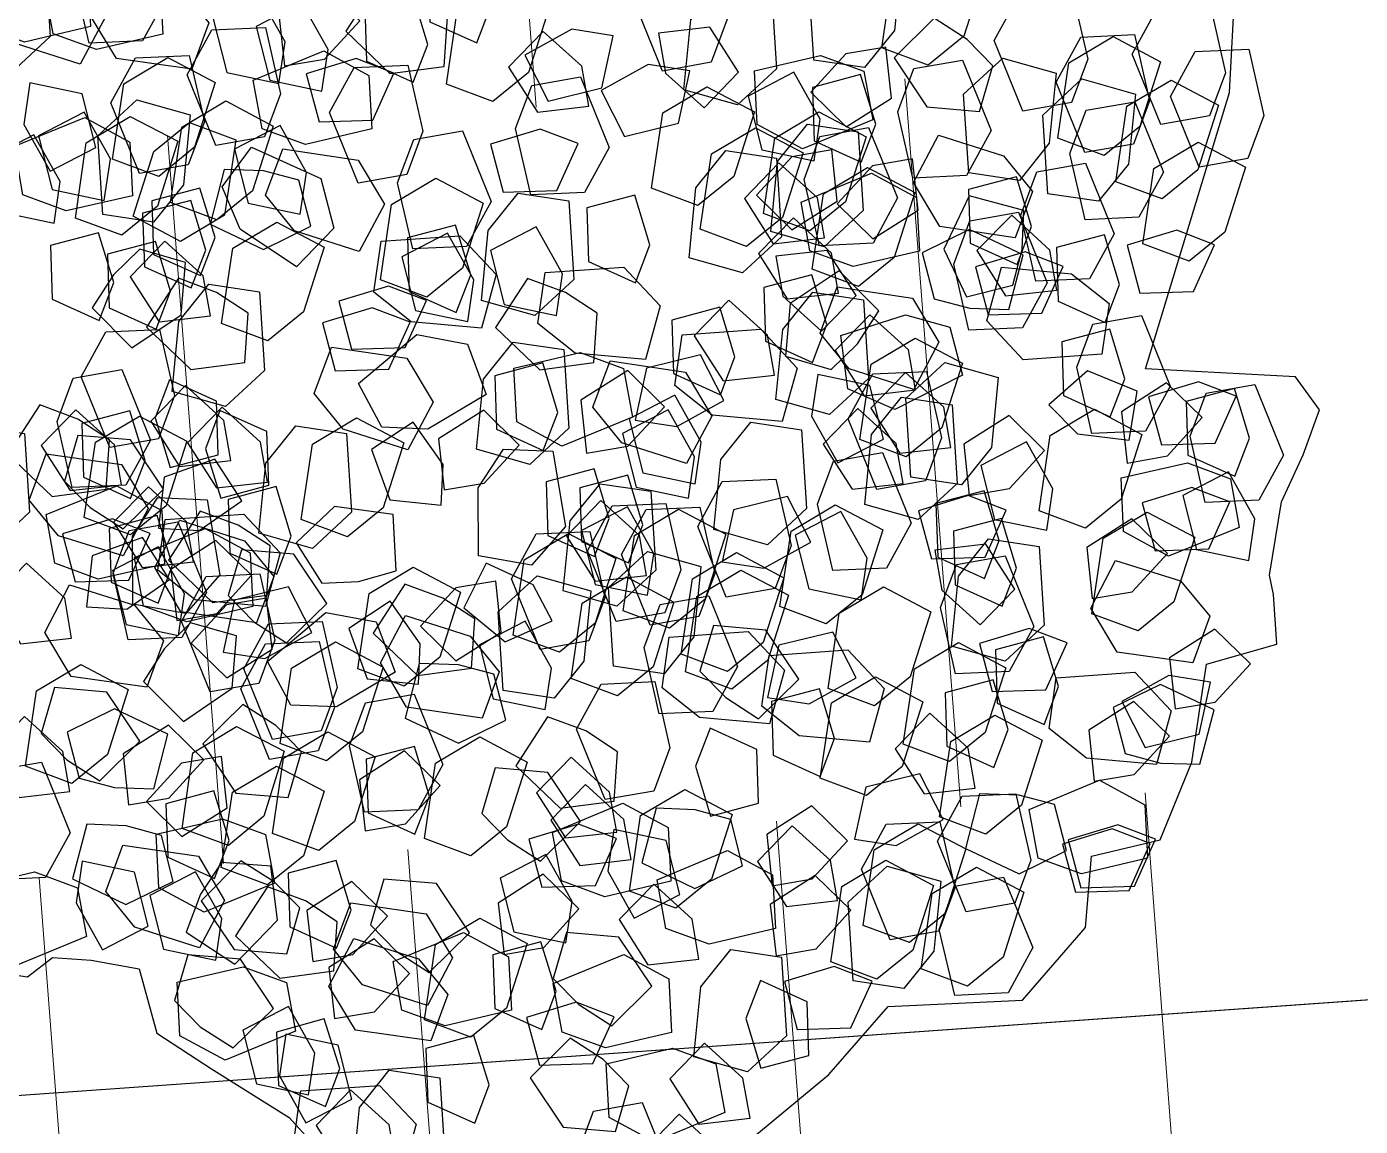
# Model space of a CAD drawing. Header units: metres. Extents: x 1851758 to 1852050, y 5187822 to 5188223.
# Drawn here: x 1851956.234 to 1851957.33, y 5187884.712 to 5187885.616 of the extents above; entities that cross this region are included whole.
import ezdxf

# ---------------------------------------------------------------- set-up
doc = ezdxf.new("R2010")
doc.units = ezdxf.units.M
doc.header["$LTSCALE"] = 2.5
doc.linetypes.add('L5', pattern=[1.15, 0.8, -0.175, 0, -0.175])
for name, color, linetype, lineweight in [('PAR', 11, 'L5', 30), ('PRO_DEMOL_TAL_HAC', 32, 'CONTINUOUS', 15), ('PRO_PAR_SURF', 157, 'CONTINUOUS', 20)]:
    doc.layers.add(name, color=color, linetype=linetype, lineweight=lineweight)
doc.layers.add('PRO_PAR_CONT_DA', color=40, linetype='CONTINUOUS', plot=False)
doc.layers.add('PRO_VOI_VEG', color=81, linetype='CONTINUOUS')

# ---------------------------------------------------------------- blocks, each defined once
blk = doc.blocks.new('arbuste fleurs jaunes')
at = {"layer": 'PRO_VOI_VEG', "color": 76}
for points in [[(1.6286, -0.6257), (1.5881, -0.515), (1.6796, -0.4432), (1.6731, -0.306), (1.6273, -0.1493), (1.7188, -0.0709), (1.6796, 0.0009), (1.66, 0.027), (1.6273, 0.1446), (1.6273, 0.2295), (1.6208, 0.3078), (1.562, 0.3405), (1.3333, 0.249), (1.268, 0.7192), (1.2026, 0.8825), (0.778, 0.8825), (0.1965, 0.7192), (-0.0387, 0.7127), (-0.3001, 1.0327), (-0.4896, 1.0392), (-0.8489, 0.9348), (-1.1364, 0.6997)], [(-0.072, -1.4732), (0.0849, -1.428), (0.1084, -1.3819), (0.1684, -1.3593), (0.2458, -1.3393), (0.3162, -1.4228), (0.4223, -1.4384), (0.5719, -1.4579), (0.6235, -1.4795)], [(1.2807, -1.1608), (1.3471, -1.0217), (1.389, -0.8794), (1.5845, -0.7773), (1.6286, -0.6257), (1.6286, -0.6257)]]:
    blk.add_lwpolyline(points, dxfattribs=at)
at = {"layer": 'PRO_VOI_VEG', "color": 67}
for points in [[(1.1877, 0.624), (1.0963, 0.7096), (1.1021, 0.7937), (1.1804, 0.8344), (1.2486, 0.7459), (1.2544, 0.6705)], [(1.2741, 0.5869), (1.1827, 0.6725), (1.1885, 0.7566), (1.2668, 0.7972), (1.335, 0.7087), (1.3408, 0.6333)], [(0.9726, 0.5492), (0.8813, 0.6348), (0.8871, 0.7189), (0.9653, 0.7595), (1.0335, 0.6711), (1.0393, 0.5956)], [(0.7186, 0.5461), (0.6833, 0.6662), (0.731, 0.7358), (0.8191, 0.731), (0.8329, 0.6201), (0.7996, 0.5522)], [(1.0935, 0.5298), (1.0022, 0.6154), (1.0079, 0.6995), (1.0862, 0.7401), (1.1544, 0.6516), (1.1602, 0.5762)], [(1.0432, 0.5328), (1.008, 0.6529), (1.0557, 0.7224), (1.1438, 0.7177), (1.1575, 0.6068), (1.1242, 0.5389)], [(1.1597, 0.5078), (1.1245, 0.628), (1.1722, 0.6975), (1.2603, 0.6927), (1.2741, 0.5819), (1.2408, 0.514)], [(1.2429, 0.4339), (1.2076, 0.554), (1.2553, 0.6235), (1.3434, 0.6187), (1.3572, 0.5079), (1.3239, 0.44)], [(0.4075, 0.3607), (0.3161, 0.4463), (0.3219, 0.5304), (0.4002, 0.5711), (0.4683, 0.4826), (0.4742, 0.4072)], [(0.8474, 0.5838), (0.9388, 0.4983), (0.933, 0.4141), (0.8547, 0.3735), (0.7865, 0.462), (0.7807, 0.5374)], [(0.6431, 0.4314), (0.72, 0.4039), (0.7678, 0.4779), (0.7243, 0.5504), (0.6692, 0.5127)], [(1.1018, 0.5144), (1.1932, 0.4289), (1.1874, 0.3447), (1.1091, 0.3041), (1.0409, 0.3926), (1.0351, 0.468)], [(1.2204, 0.4207), (1.2726, 0.3579), (1.3514, 0.3974), (1.3507, 0.4819), (1.2841, 0.4774)], [(1.2204, 0.4207), (1.2726, 0.3579), (1.3514, 0.3974), (1.3507, 0.4819), (1.2841, 0.4774)], [(0.6563, 0.2178), (0.6211, 0.3379), (0.6688, 0.4074), (0.7569, 0.4027), (0.7707, 0.2918), (0.7374, 0.2239)], [(0.6563, 0.2178), (0.6211, 0.3379), (0.6688, 0.4074), (0.7569, 0.4027), (0.7707, 0.2918), (0.7374, 0.2239)], [(0.7597, 0.2827), (0.8366, 0.2552), (0.8844, 0.3292), (0.8409, 0.4017), (0.7858, 0.364)], [(1.0359, 0.3954), (1.1272, 0.3098), (1.1215, 0.2257), (1.0432, 0.185), (0.975, 0.2735), (0.9692, 0.349)], [(0.0944, 0.1921), (0.0592, 0.3122), (0.1069, 0.3818), (0.195, 0.377), (0.2088, 0.2661), (0.1755, 0.1982)], [(0.6332, 0.2405), (0.71, 0.213), (0.7579, 0.287), (0.7144, 0.3595), (0.6593, 0.3218)], [(0.7045, 0.2604), (0.7895, 0.3523), (0.8736, 0.3471), (0.9147, 0.2691), (0.8267, 0.2003), (0.7513, 0.194)], [(0.7045, 0.2604), (0.7895, 0.3523), (0.8736, 0.3471), (0.9147, 0.2691), (0.8267, 0.2003), (0.7513, 0.194)], [(0.2024, 0.3376), (0.1753, 0.2606), (0.2496, 0.2132), (0.3218, 0.2572), (0.2838, 0.3121)], [(0.2024, 0.3376), (0.1753, 0.2606), (0.2496, 0.2132), (0.3218, 0.2572), (0.2838, 0.3121)], [(0.573, 0.1506), (0.5377, 0.2707), (0.5854, 0.3403), (0.6735, 0.3355), (0.6873, 0.2246), (0.654, 0.1567)], [(1.0092, 0.2839), (1.0614, 0.2212), (1.1402, 0.2606), (1.1395, 0.3452), (1.0729, 0.3407)], [(1.0092, 0.2839), (1.0614, 0.2212), (1.1402, 0.2606), (1.1395, 0.3452), (1.0729, 0.3407)], [(1.2903, 0.326), (1.3816, 0.2404), (1.3759, 0.1563), (1.2976, 0.1157), (1.2294, 0.2041), (1.2236, 0.2796)], [(0.6445, 0.3037), (0.6175, 0.2267), (0.6917, 0.1794), (0.764, 0.2233), (0.7259, 0.2782)], [(0.6445, 0.3037), (0.6175, 0.2267), (0.6917, 0.1794), (0.764, 0.2233), (0.7259, 0.2782)], [(1.5069, 0.3011), (1.5983, 0.2156), (1.5925, 0.1314), (1.5142, 0.0908), (1.446, 0.1793), (1.4402, 0.2547)], [(1.3571, 0.2095), (1.4093, 0.1467), (1.4881, 0.1861), (1.4874, 0.2707), (1.4208, 0.2662)], [(1.3571, 0.2095), (1.4093, 0.1467), (1.4881, 0.1861), (1.4874, 0.2707), (1.4208, 0.2662)], [(-0.0787, 0.227), (-0.1556, 0.2545), (-0.2034, 0.1805), (-0.1599, 0.108), (-0.1048, 0.1457)], [(-0.4742, 0.2173), (-0.3828, 0.1317), (-0.3886, 0.0476), (-0.4669, 0.007), (-0.5351, 0.0954), (-0.5409, 0.1709)], [(0.0308, -0.0162), (-0.0606, 0.0694), (-0.0548, 0.1535), (0.0235, 0.1941), (0.0916, 0.1056), (0.0974, 0.0302)], [(0.2012, 0.1331), (0.2534, 0.0703), (0.3322, 0.1097), (0.3315, 0.1943), (0.2649, 0.1898)], [(-0.5735, 0.0627), (-0.4885, 0.1547), (-0.4044, 0.1494), (-0.3633, 0.0714), (-0.4513, 0.0026), (-0.5267, -0.0037)], [(-0.1966, 0.0652), (-0.1116, 0.1572), (-0.0275, 0.1519), (0.0137, 0.0739), (-0.0744, 0.0051), (-0.1498, -0.0012)], [(-0.1218, 0.1112), (-0.0696, 0.0485), (0.0092, 0.0879), (0.0085, 0.1725), (-0.0581, 0.168)], [(1.2722, -0.036), (1.237, 0.0842), (1.2847, 0.1537), (1.3727, 0.1489), (1.3865, 0.0381), (1.3532, -0.0299)], [(1.2722, -0.036), (1.237, 0.0842), (1.2847, 0.1537), (1.3727, 0.1489), (1.3865, 0.0381), (1.3532, -0.0299)], [(-0.2075, -0.0582), (-0.2989, 0.0273), (-0.2931, 0.1115), (-0.2148, 0.1521), (-0.1467, 0.0636), (-0.1408, -0.0118)], [(0.8849, 0.1397), (0.8579, 0.0626), (0.9322, 0.0153), (1.0044, 0.0593), (0.9663, 0.1141)], [(0.8849, 0.1397), (0.8579, 0.0626), (0.9322, 0.0153), (1.0044, 0.0593), (0.9663, 0.1141)], [(0.9558, -0.0533), (0.9206, 0.0669), (0.9683, 0.1364), (1.0564, 0.1316), (1.0701, 0.0208), (1.0368, -0.0471)], [(-0.6864, 0.0243), (-0.6014, 0.1162), (-0.5172, 0.111), (-0.4761, 0.033), (-0.5641, -0.0358), (-0.6395, -0.0421)], [(1.0156, -0.1159), (0.9242, -0.0304), (0.93, 0.0538), (1.0083, 0.0944), (1.0764, 0.0059), (1.0823, -0.0695)], [(1.2386, 0.058), (1.1618, 0.0855), (1.1139, 0.0116), (1.1575, -0.061), (1.2126, -0.0233)], [(-0.3017, -0.1525), (-0.3931, -0.0669), (-0.3873, 0.0172), (-0.309, 0.0579), (-0.2408, -0.0306), (-0.235, -0.106)], [(0.6645, 0.0646), (0.6374, -0.0124), (0.7117, -0.0598), (0.7839, -0.0158), (0.7459, 0.039)], [(0.6645, 0.0646), (0.6374, -0.0124), (0.7117, -0.0598), (0.7839, -0.0158), (0.7459, 0.039)], [(-0.352, -0.1495), (-0.3873, -0.0294), (-0.3396, 0.0402), (-0.2515, 0.0354), (-0.2377, -0.0754), (-0.271, -0.1434)], [(1.4219, -0.153), (1.3866, -0.0329), (1.4343, 0.0366), (1.5224, 0.0319), (1.5362, -0.079), (1.5029, -0.1469)], [(-0.2355, -0.1744), (-0.2707, -0.0543), (-0.223, 0.0152), (-0.135, 0.0105), (-0.1212, -0.1004), (-0.1545, -0.1683)], [(1.493, -0.0114), (1.4162, 0.0161), (1.3684, -0.0578), (1.4119, -0.1304), (1.467, -0.0926)], [(0.9313, -0.0081), (0.9042, -0.0852), (0.9785, -0.1325), (1.0508, -0.0885), (1.0127, -0.0337)], [(0.9313, -0.0081), (0.9042, -0.0852), (0.9785, -0.1325), (1.0508, -0.0885), (1.0127, -0.0337)], [(-0.1813, -0.036), (-0.1461, -0.1561), (-0.1938, -0.2256), (-0.2819, -0.2208), (-0.2957, -0.11), (-0.2624, -0.0421)], [(-0.1783, -0.0882), (-0.1617, -0.1795), (-0.0645, -0.1803), (-0.0099, -0.1132), (-0.0596, -0.0527), (-0.119, -0.0632)], [(0.9983, -0.057), (1.0897, -0.1425), (1.0839, -0.2267), (1.0056, -0.2673), (0.9374, -0.1788), (0.9316, -0.1034)], [(1.6928, -0.1189), (1.6159, -0.0913), (1.5681, -0.1653), (1.6116, -0.2378), (1.6667, -0.2001)], [(-0.0761, -0.32), (-0.1113, -0.1998), (-0.0636, -0.1303), (0.0244, -0.1351), (0.0382, -0.2459), (0.0049, -0.3139)], [(1.2527, -0.1263), (1.3441, -0.2119), (1.3383, -0.2961), (1.26, -0.3367), (1.1918, -0.2482), (1.186, -0.1728)], [(0.0832, -0.2056), (0.1354, -0.2684), (0.2142, -0.229), (0.2136, -0.1444), (0.1469, -0.1489)], [(0.8652, -0.3803), (0.7739, -0.2947), (0.7796, -0.2106), (0.8579, -0.1699), (0.9261, -0.2584), (0.9319, -0.3338)], [(0.9517, -0.3571), (0.9164, -0.237), (0.9642, -0.1675), (1.0522, -0.1723), (1.066, -0.2831), (1.0327, -0.351)], [(0.0739, -0.2491), (0.1261, -0.3119), (0.2049, -0.2725), (0.2042, -0.1879), (0.1376, -0.1924)], [(-0.2175, -0.2358), (-0.2445, -0.3128), (-0.1703, -0.3602), (-0.098, -0.3162), (-0.1361, -0.2614)], [(-0.2175, -0.2358), (-0.2445, -0.3128), (-0.1703, -0.3602), (-0.098, -0.3162), (-0.1361, -0.2614)], [(-0.2798, -0.3852), (-0.193, -0.4178), (-0.1424, -0.3348), (-0.1719, -0.2535), (-0.2494, -0.265), (-0.2708, -0.3214)], [(0.4516, -0.2959), (0.3747, -0.2683), (0.3269, -0.3423), (0.3704, -0.4148), (0.4255, -0.3771)], [(0.7178, -0.4924), (0.6265, -0.4068), (0.6323, -0.3226), (0.7105, -0.282), (0.7787, -0.3705), (0.7845, -0.4459)], [(0.7711, -0.4745), (0.6797, -0.3889), (0.6855, -0.3048), (0.7638, -0.2642), (0.8319, -0.3527), (0.8377, -0.4281)], [(0.7208, -0.4715), (0.6855, -0.3514), (0.7332, -0.2818), (0.8213, -0.2866), (0.8351, -0.3975), (0.8018, -0.4654)], [(1.2305, -0.4778), (1.1953, -0.3576), (1.243, -0.2881), (1.331, -0.2929), (1.3448, -0.4037), (1.3115, -0.4717)], [(0.6117, -0.3223), (0.5846, -0.3994), (0.6589, -0.4467), (0.7312, -0.4027), (0.6931, -0.3479)], [(0.6117, -0.3223), (0.5846, -0.3994), (0.6589, -0.4467), (0.7312, -0.4027), (0.6931, -0.3479)], [(0.8373, -0.4965), (0.802, -0.3763), (0.8497, -0.3068), (0.9378, -0.3116), (0.9516, -0.4224), (0.9183, -0.4903)], [(0.856, -0.5195), (0.8208, -0.3994), (0.8685, -0.3298), (0.9565, -0.3346), (0.9703, -0.4455), (0.937, -0.5134)], [(-0.1575, -0.5816), (-0.2489, -0.496), (-0.2431, -0.4119), (-0.1648, -0.3713), (-0.0966, -0.4598), (-0.0908, -0.5352)], [(0.1778, -0.5572), (0.1425, -0.437), (0.1902, -0.3675), (0.2783, -0.3723), (0.2921, -0.4831), (0.2588, -0.551)], [(1.3345, -0.561), (1.2993, -0.4409), (1.347, -0.3713), (1.4351, -0.3761), (1.4489, -0.487), (1.4156, -0.5549)], [(0.6237, -0.5866), (0.5323, -0.501), (0.5381, -0.4169), (0.6164, -0.3763), (0.6845, -0.4647), (0.6904, -0.5402)], [(0.5734, -0.5836), (0.5381, -0.4635), (0.5858, -0.3939), (0.6739, -0.3987), (0.6877, -0.5096), (0.6544, -0.5775)], [(0.8383, -0.3902), (0.9296, -0.4758), (0.9239, -0.5599), (0.8456, -0.6005), (0.7774, -0.512), (0.7716, -0.4366)], [(1.2486, -0.4131), (1.2216, -0.4901), (1.2959, -0.5375), (1.3681, -0.4935), (1.33, -0.4386)], [(1.4631, -0.4882), (1.5481, -0.3963), (1.6323, -0.4015), (1.6734, -0.4795), (1.5854, -0.5483), (1.51, -0.5546)], [(1.4631, -0.4882), (1.5481, -0.3963), (1.6323, -0.4015), (1.6734, -0.4795), (1.5854, -0.5483), (1.51, -0.5546)], [(-0.0873, -0.4374), (-0.1144, -0.5144), (-0.0401, -0.5618), (0.0322, -0.5178), (-0.0059, -0.463)], [(-0.0873, -0.4374), (-0.1144, -0.5144), (-0.0401, -0.5618), (0.0322, -0.5178), (-0.0059, -0.463)], [(0.6899, -0.6085), (0.6546, -0.4884), (0.7023, -0.4189), (0.7904, -0.4237), (0.8042, -0.5345), (0.7709, -0.6024)], [(-0.1931, -0.4571), (-0.1017, -0.5427), (-0.1075, -0.6269), (-0.1858, -0.6675), (-0.2539, -0.579), (-0.2598, -0.5036)], [(-0.0177, -0.4443), (-0.0447, -0.5213), (0.0295, -0.5687), (0.1018, -0.5247), (0.0637, -0.4698)], [(1.5369, -0.5168), (1.5891, -0.5796), (1.6679, -0.5402), (1.6672, -0.4556), (1.6006, -0.4601)], [(1.5421, -0.5069), (1.5943, -0.5697), (1.673, -0.5302), (1.6724, -0.4457), (1.6058, -0.4502)], [(1.4398, -0.6843), (1.3484, -0.5988), (1.3542, -0.5146), (1.4325, -0.474), (1.5006, -0.5625), (1.5064, -0.6379)], [(1.3786, -0.4991), (1.3952, -0.5904), (1.4924, -0.5912), (1.5471, -0.5241), (1.4974, -0.4635), (1.438, -0.4741)], [(-0.1472, -0.704), (-0.1824, -0.5839), (-0.1347, -0.5144), (-0.0466, -0.5192), (-0.0329, -0.63), (-0.0661, -0.6979)], [(-0.1472, -0.704), (-0.1824, -0.5839), (-0.1347, -0.5144), (-0.0466, -0.5192), (-0.0329, -0.63), (-0.0661, -0.6979)], [(0.4292, -0.6341), (0.506, -0.6616), (0.5539, -0.5877), (0.5103, -0.5151), (0.4552, -0.5528)], [(-0.2339, -0.5488), (-0.2609, -0.6259), (-0.1867, -0.6732), (-0.1144, -0.6292), (-0.1525, -0.5744)], [(-0.2339, -0.5488), (-0.2609, -0.6259), (-0.1867, -0.6732), (-0.1144, -0.6292), (-0.1525, -0.5744)], [(0.3651, -0.7409), (0.3299, -0.6208), (0.3776, -0.5512), (0.4656, -0.556), (0.4794, -0.6668), (0.4461, -0.7348)], [(1.3456, -0.7786), (1.2542, -0.693), (1.26, -0.6089), (1.3383, -0.5682), (1.4064, -0.6567), (1.4123, -0.7322)], [(1.2953, -0.7756), (1.26, -0.6555), (1.3077, -0.5859), (1.3958, -0.5907), (1.4096, -0.7015), (1.3763, -0.7695)], [(-0.248, -0.6349), (-0.1281, -0.5989), (-0.0583, -0.6461), (-0.0625, -0.7342), (-0.1732, -0.7487), (-0.2414, -0.7158)], [(1.4118, -0.8005), (1.3765, -0.6804), (1.4243, -0.6109), (1.5123, -0.6156), (1.5261, -0.7265), (1.4928, -0.7944)], [(-0.0399, -0.6506), (-0.1023, -0.7032), (-0.0624, -0.7817), (0.0222, -0.7805), (0.0172, -0.714)], [(-0.0399, -0.6506), (-0.1023, -0.7032), (-0.0624, -0.7817), (0.0222, -0.7805), (0.0172, -0.714)], [(-0.0046, -0.6456), (0.0868, -0.7312), (0.081, -0.8153), (0.0027, -0.8559), (-0.0655, -0.7675), (-0.0713, -0.692)], [(-0.0445, -0.7288), (0.0405, -0.6369), (0.1246, -0.6422), (0.1657, -0.7202), (0.0777, -0.7889), (0.0023, -0.7952)], [(-0.0445, -0.7288), (0.0405, -0.6369), (0.1246, -0.6422), (0.1657, -0.7202), (0.0777, -0.7889), (0.0023, -0.7952)], [(0.4528, -0.6906), (0.4694, -0.7819), (0.5666, -0.7827), (0.6213, -0.7156), (0.5716, -0.655), (0.5122, -0.6656)], [(0.1609, -0.8772), (0.0695, -0.7917), (0.0753, -0.7075), (0.1536, -0.6669), (0.2218, -0.7554), (0.2276, -0.8308)], [(1.1209, -0.6759), (1.0939, -0.7529), (1.1682, -0.8003), (1.2404, -0.7563), (1.2023, -0.7014)], [(1.1209, -0.6759), (1.0939, -0.7529), (1.1682, -0.8003), (1.2404, -0.7563), (1.2023, -0.7014)], [(1.2722, -0.8524), (1.2369, -0.7323), (1.2846, -0.6627), (1.3727, -0.6675), (1.3865, -0.7784), (1.3532, -0.8463)], [(-0.1683, -0.7432), (-0.1161, -0.806), (-0.0373, -0.7666), (-0.038, -0.682), (-0.1046, -0.6865)], [(0.0989, -0.8174), (0.1758, -0.8449), (0.2236, -0.7709), (0.1801, -0.6984), (0.125, -0.7361)], [(0.2864, -0.9052), (0.195, -0.8196), (0.2008, -0.7355), (0.2791, -0.6948), (0.3473, -0.7833), (0.3531, -0.8587)], [(0.9233, -0.8853), (0.888, -0.7652), (0.9357, -0.6956), (1.0238, -0.7004), (1.0376, -0.8112), (1.0043, -0.8792)], [(0.9233, -0.8853), (0.888, -0.7652), (0.9357, -0.6956), (1.0238, -0.7004), (1.0376, -0.8112), (1.0043, -0.8792)], [(0.2959, -0.9369), (0.2045, -0.8513), (0.2103, -0.7672), (0.2886, -0.7266), (0.3568, -0.815), (0.3626, -0.8905)], [(0.4664, -0.7398), (0.5578, -0.8254), (0.552, -0.9096), (0.4737, -0.9502), (0.4056, -0.8617), (0.3997, -0.7863)], [(0.7442, -0.7258), (0.7171, -0.8028), (0.7914, -0.8502), (0.8636, -0.8062), (0.8256, -0.7514)], [(0.5814, -0.9483), (0.5462, -0.8282), (0.5939, -0.7587), (0.682, -0.7635), (0.6957, -0.8743), (0.6624, -0.9422)], [(0.7844, -0.7568), (0.7573, -0.8338), (0.8316, -0.8812), (0.9039, -0.8372), (0.8658, -0.7824)], [(0.7681, -0.8508), (0.8531, -0.7588), (0.9373, -0.7641), (0.9784, -0.8421), (0.8903, -0.9109), (0.8149, -0.9172)], [(0.9566, -0.8495), (1.0416, -0.7576), (1.1257, -0.7628), (1.1668, -0.8409), (1.0788, -0.9096), (1.0034, -0.9159)], [(0.9566, -0.8495), (1.0416, -0.7576), (1.1257, -0.7628), (1.1668, -0.8409), (1.0788, -0.9096), (1.0034, -0.9159)], [(0.7377, -0.8773), (0.7899, -0.9401), (0.8687, -0.9006), (0.868, -0.8161), (0.8014, -0.8206)], [(1.2169, -0.9137), (1.2691, -0.9764), (1.3479, -0.937), (1.3472, -0.8524), (1.2806, -0.8569)], [(-0.0635, -1.115), (-0.0988, -0.9949), (-0.0511, -0.9254), (0.037, -0.9301), (0.0508, -1.041), (0.0175, -1.1089)], [(0.2985, -1.1316), (0.2632, -1.0114), (0.311, -0.9419), (0.399, -0.9467), (0.4128, -1.0575), (0.3795, -1.1255)], [(0.1982, -0.983), (0.1213, -0.9555), (0.0735, -1.0294), (0.117, -1.102), (0.1721, -1.0642)], [(0.1412, -1.0846), (0.218, -1.1122), (0.2659, -1.0382), (0.2223, -0.9657), (0.1673, -1.0034)], [(0.8734, -1.0758), (0.9584, -0.9839), (1.0425, -0.9892), (1.0836, -1.0672), (0.9956, -1.1359), (0.9202, -1.1422)], [(0.7063, -1.2189), (0.671, -1.0987), (0.7188, -1.0292), (0.8068, -1.034), (0.8206, -1.1448), (0.7873, -1.2128)], [(0.826, -1.022), (0.7635, -1.0746), (0.8035, -1.1532), (0.888, -1.152), (0.8831, -1.0854)], [(0.826, -1.022), (0.7635, -1.0746), (0.8035, -1.1532), (0.888, -1.152), (0.8831, -1.0854)], [(-0.0993, -1.0421), (-0.1264, -1.1192), (-0.0521, -1.1665), (0.0201, -1.1225), (-0.0179, -1.0677)], [(0.6193, -1.1532), (0.7043, -1.0613), (0.7884, -1.0665), (0.8295, -1.1446), (0.7415, -1.2133), (0.6661, -1.2196)], [(0.6193, -1.1532), (0.7043, -1.0613), (0.7884, -1.0665), (0.8295, -1.1446), (0.7415, -1.2133), (0.6661, -1.2196)], [(1.1402, -1.0607), (1.1132, -1.1377), (1.1874, -1.1851), (1.2597, -1.1411), (1.2216, -1.0863)], [(0.8568, -1.1447), (0.909, -1.2074), (0.9878, -1.168), (0.9871, -1.0834), (0.9205, -1.0879)], [(-0.0422, -1.0979), (0.0492, -1.1835), (0.0434, -1.2676), (-0.0349, -1.3083), (-0.1031, -1.2198), (-0.1089, -1.1443)], [(0.3232, -1.108), (0.2911, -1.195), (0.3744, -1.245), (0.4556, -1.215), (0.4436, -1.1376), (0.387, -1.1165)], [(0.3232, -1.108), (0.2911, -1.195), (0.3744, -1.245), (0.4556, -1.215), (0.4436, -1.1376), (0.387, -1.1165)], [(0.6523, -1.1598), (0.5754, -1.1323), (0.5276, -1.2063), (0.5711, -1.2788), (0.6262, -1.2411)], [(1.1512, -1.1839), (1.1241, -1.2609), (1.1984, -1.3083), (1.2707, -1.2643), (1.2326, -1.2095)], [(1.1512, -1.1839), (1.1241, -1.2609), (1.1984, -1.3083), (1.2707, -1.2643), (1.2326, -1.2095)], [(0.7906, -1.208), (0.7282, -1.2606), (0.7681, -1.3391), (0.8527, -1.3379), (0.8477, -1.2713)], [(0.7906, -1.208), (0.7282, -1.2606), (0.7681, -1.3391), (0.8527, -1.3379), (0.8477, -1.2713)], [(0.5563, -1.2863), (0.4939, -1.3389), (0.5338, -1.4174), (0.6184, -1.4162), (0.6134, -1.3496)], [(0.5563, -1.2863), (0.4939, -1.3389), (0.5338, -1.4174), (0.6184, -1.4162), (0.6134, -1.3496)], [(0.6446, -1.3742), (0.6175, -1.4512), (0.6918, -1.4986), (0.7641, -1.4546), (0.726, -1.3998)], [(0.6446, -1.3742), (0.6175, -1.4512), (0.6918, -1.4986), (0.7641, -1.4546), (0.726, -1.3998)]]:
    blk.add_lwpolyline(points, close=True, dxfattribs=at)
at = {"layer": 'PRO_VOI_VEG'}
for points in [[(0.6258, 0.4813), (0.5641, 0.5953), (0.5973, 0.6761), (0.6876, 0.6904), (0.7256, 0.5811), (0.7066, 0.5051)], [(1.067, 0.4431), (1.0052, 0.5571), (1.0385, 0.6379), (1.1287, 0.6521), (1.1667, 0.5428), (1.1477, 0.4668)], [(0.9344, 0.4196), (0.8726, 0.5336), (0.9059, 0.6144), (0.9961, 0.6286), (1.0341, 0.5194), (1.0151, 0.4433)], [(0.5141, 0.5564), (0.5758, 0.4423), (0.5426, 0.3616), (0.4524, 0.3473), (0.4144, 0.4566), (0.4334, 0.5326)], [(0.7414, 0.4048), (0.8031, 0.2908), (0.7699, 0.21), (0.6796, 0.1958), (0.6416, 0.305), (0.6606, 0.3811)], [(0.1911, 0.2892), (0.2576, 0.237), (0.3288, 0.294), (0.3098, 0.3795), (0.2434, 0.3605)], [(0.3293, 0.2892), (0.3958, 0.237), (0.467, 0.294), (0.448, 0.3795), (0.3815, 0.3605)], [(0.6375, 0.3094), (0.6993, 0.1954), (0.666, 0.1146), (0.5758, 0.1004), (0.5378, 0.2097), (0.5568, 0.2857)], [(-0.0787, 0.2967), (-0.0924, 0.2017), (0.0028, 0.169), (0.0786, 0.217), (0.0496, 0.2928), (-0.0123, 0.3019)], [(0.8648, 0.1579), (0.9265, 0.0439), (0.8933, -0.0369), (0.803, -0.0512), (0.765, 0.0581), (0.784, 0.1341)], [(1.0578, -0.0743), (0.9961, 0.0397), (1.0293, 0.1205), (1.1195, 0.1347), (1.1575, 0.0255), (1.1385, -0.0506)], [(1.0695, 0.0625), (1.1312, -0.0515), (1.098, -0.1323), (1.0078, -0.1466), (0.9698, -0.0373), (0.9888, 0.0387)], [(-0.3283, -0.2392), (-0.39, -0.1252), (-0.3567, -0.0444), (-0.2665, -0.0302), (-0.2285, -0.1394), (-0.2475, -0.2155)], [(0.1051, -0.0873), (0.2188, -0.0249), (0.2998, -0.0576), (0.3146, -0.1477), (0.2056, -0.1864), (0.1294, -0.1679)], [(0.1986, -0.0291), (0.1468, -0.0959), (0.2042, -0.1668), (0.2896, -0.1473), (0.2702, -0.0809)], [(0.7262, -0.0886), (0.6597, -0.0363), (0.5885, -0.0933), (0.6075, -0.1788), (0.674, -0.1598)], [(-0.4268, -0.099), (-0.4786, -0.1658), (-0.4211, -0.2367), (-0.3357, -0.2172), (-0.3552, -0.1508)], [(1.2968, -0.0891), (1.3585, -0.2031), (1.3252, -0.2839), (1.235, -0.2981), (1.197, -0.1888), (1.216, -0.1128)], [(0.4524, -0.1227), (0.5141, -0.2368), (0.4809, -0.3175), (0.3907, -0.3318), (0.3527, -0.2225), (0.3717, -0.1465)], [(1.5269, -0.2637), (1.5934, -0.316), (1.6647, -0.259), (1.6457, -0.1735), (1.5792, -0.1925)], [(0.9535, -0.2401), (0.887, -0.1878), (0.8157, -0.2448), (0.8347, -0.3304), (0.9012, -0.3114)], [(-0.0413, -0.2462), (0.0205, -0.3602), (-0.0128, -0.441), (-0.103, -0.4553), (-0.141, -0.346), (-0.122, -0.2699)], [(0.6796, -0.2743), (0.7414, -0.3883), (0.7081, -0.4691), (0.6179, -0.4833), (0.5799, -0.374), (0.5989, -0.298)], [(0.7445, -0.5612), (0.6828, -0.4472), (0.716, -0.3664), (0.8063, -0.3522), (0.8443, -0.4615), (0.8253, -0.5375)], [(1.1145, -0.4111), (1.048, -0.3589), (0.9768, -0.4159), (0.9958, -0.5014), (1.0623, -0.4824)], [(0.186, -0.3977), (0.2477, -0.5118), (0.2145, -0.5925), (0.1242, -0.6068), (0.0862, -0.4975), (0.1052, -0.4215)], [(0.5971, -0.6733), (0.5354, -0.5593), (0.5686, -0.4785), (0.6589, -0.4643), (0.6969, -0.5736), (0.6779, -0.6496)], [(1.3418, -0.5627), (1.2753, -0.5104), (1.204, -0.5674), (1.223, -0.6529), (1.2895, -0.6339)], [(-0.2912, -0.5666), (-0.3049, -0.6617), (-0.2096, -0.6944), (-0.1339, -0.6464), (-0.1629, -0.5706), (-0.2247, -0.5615)], [(0.5817, -0.5547), (0.5299, -0.6215), (0.5873, -0.6924), (0.6727, -0.6728), (0.6533, -0.6065)], [(-0.294, -0.6195), (-0.2323, -0.7335), (-0.2655, -0.8143), (-0.3557, -0.8285), (-0.3937, -0.7192), (-0.3747, -0.6432)], [(1.319, -0.8653), (1.2573, -0.7513), (1.2905, -0.6705), (1.3808, -0.6563), (1.4188, -0.7655), (1.3998, -0.8416)], [(0.6812, -0.6818), (0.6676, -0.7769), (0.7628, -0.8096), (0.8386, -0.7616), (0.8096, -0.6858), (0.7477, -0.6767)], [(-0.0165, -0.6967), (-0.0683, -0.7635), (-0.0108, -0.8344), (0.0746, -0.8149), (0.0551, -0.7485)], [(0.7734, -0.8884), (0.7216, -0.9552), (0.779, -1.0261), (0.8644, -1.0065), (0.845, -0.9402)], [(0.263, -1.1555), (0.2111, -1.2224), (0.2686, -1.2932), (0.354, -1.2737), (0.3346, -1.2073)], [(0.4943, -1.2923), (0.4424, -1.3591), (0.4999, -1.43), (0.5853, -1.4104), (0.5659, -1.344)]]:
    blk.add_lwpolyline(points, close=True, dxfattribs=at)
at = {"layer": 'PRO_VOI_VEG', "color": 88}
for points in [[(1.1329, 0.6402), (1.2243, 0.5546), (1.2185, 0.4705), (1.1402, 0.4299), (1.072, 0.5184), (1.0662, 0.5938)], [(0.7534, 0.4184), (0.8454, 0.3334), (0.8401, 0.2492), (0.7621, 0.2081), (0.6934, 0.2961), (0.6871, 0.3715)], [(1.0424, 0.4015), (0.9511, 0.3856), (0.9497, 0.2884), (1.0164, 0.2333), (1.0773, 0.2826), (1.0671, 0.3421)], [(1.4512, 0.2156), (1.3742, 0.2426), (1.3268, 0.1683), (1.3708, 0.0961), (1.4257, 0.1342)], [(0.8953, 0.1519), (0.8086, 0.1845), (0.758, 0.1015), (0.7874, 0.0201), (0.8649, 0.0317), (0.8864, 0.0881)], [(0.817, 0.159), (0.9371, 0.1942), (1.0067, 0.1465), (1.0019, 0.0585), (0.8911, 0.0447), (0.8231, 0.078)], [(1.5822, 0.077), (1.4966, -0.0144), (1.4125, -0.0086), (1.3718, 0.0697), (1.4603, 0.1379), (1.5358, 0.1437)], [(0.9774, 0.0784), (0.9504, 0.0013), (1.0246, -0.046), (1.0969, -0.0021), (1.0588, 0.0528)], [(0.1306, -0.145), (0.0953, -0.0249), (0.143, 0.0447), (0.2311, 0.0399), (0.2449, -0.071), (0.2116, -0.1389)], [(-0.153, -0.0359), (-0.0278, -0.0352), (0.0258, -0.1003), (-0.0031, -0.1836), (-0.1134, -0.1663), (-0.1695, -0.1155)], [(0.3489, -0.0417), (0.3353, -0.1367), (0.4305, -0.1694), (0.5062, -0.1214), (0.4772, -0.0456), (0.4154, -0.0365)], [(1.0924, -0.1188), (1.1446, -0.1816), (1.2234, -0.1421), (1.2227, -0.0576), (1.1561, -0.0621)], [(0.5291, -0.1078), (0.6492, -0.0725), (0.7187, -0.1202), (0.7139, -0.2083), (0.6031, -0.2221), (0.5352, -0.1888)], [(0.6417, -0.1387), (0.5622, -0.1099), (0.5125, -0.1865), (0.5574, -0.2617), (0.6145, -0.2227)], [(0.1696, -0.315), (0.2229, -0.2017), (0.3047, -0.1812), (0.3674, -0.2432), (0.3043, -0.3353), (0.2343, -0.3641)], [(1.2746, -0.275), (1.3268, -0.3378), (1.4056, -0.2984), (1.4049, -0.2138), (1.3383, -0.2183)], [(0.1039, -0.2792), (0.224, -0.2439), (0.2936, -0.2916), (0.2888, -0.3797), (0.1779, -0.3935), (0.11, -0.3602)], [(1.0799, -0.4464), (1.0447, -0.3262), (1.0924, -0.2567), (1.1804, -0.2615), (1.1942, -0.3723), (1.1609, -0.4402)], [(1.6219, -0.2826), (1.5451, -0.255), (1.4973, -0.329), (1.5408, -0.4015), (1.5959, -0.3638)], [(0.5059, -0.2822), (0.5765, -0.3857), (0.5525, -0.4665), (0.4673, -0.4891), (0.42, -0.3879), (0.4307, -0.313)], [(0.2775, -0.3349), (0.2343, -0.4042), (0.2965, -0.4666), (0.3766, -0.4394), (0.3514, -0.3775)], [(1.13, -0.5858), (1.0948, -0.4657), (1.1425, -0.3962), (1.2305, -0.401), (1.2443, -0.5118), (1.211, -0.5797)], [(0.3546, -0.5684), (0.3113, -0.4865), (0.2184, -0.5151), (0.1865, -0.5955), (0.2522, -0.6382), (0.3056, -0.6102)], [(0.4836, -0.4952), (0.4811, -0.5768), (0.5662, -0.5995), (0.6218, -0.5358), (0.5689, -0.495)], [(0.0761, -0.5703), (0.0071, -0.5267), (-0.0557, -0.5885), (-0.029, -0.6687), (0.033, -0.6439)], [(0.824, -0.7658), (0.7326, -0.6803), (0.7384, -0.5961), (0.8167, -0.5555), (0.8849, -0.644), (0.8907, -0.7194)], [(0.0238, -0.5926), (0.0943, -0.696), (0.0704, -0.7769), (-0.0149, -0.7995), (-0.0622, -0.6983), (-0.0514, -0.6234)], [(1.4717, -0.6069), (1.5636, -0.6919), (1.5584, -0.7761), (1.4804, -0.8172), (1.4116, -0.7292), (1.4053, -0.6538)], [(0.367, -0.6179), (0.3238, -0.6872), (0.386, -0.7496), (0.4661, -0.7224), (0.4409, -0.6605)], [(1.2137, -0.6601), (1.1368, -0.6325), (1.089, -0.7065), (1.1325, -0.779), (1.1876, -0.7413)], [(0.2252, -0.7921), (0.2784, -0.6788), (0.3602, -0.6584), (0.423, -0.7203), (0.3598, -0.8125), (0.2899, -0.8413)], [(0.0227, -0.7373), (-0.0463, -0.6936), (-0.1091, -0.7554), (-0.0824, -0.8357), (-0.0204, -0.8109)], [(0.3009, -0.9059), (0.2657, -0.7857), (0.3134, -0.7162), (0.4015, -0.721), (0.4152, -0.8318), (0.3819, -0.8997)], [(0.351, -1.0453), (0.3158, -0.9252), (0.3635, -0.8557), (0.4516, -0.8605), (0.4653, -0.9713), (0.432, -1.0392)], [(1.0882, -1.1922), (1.1796, -1.2778), (1.1738, -1.3619), (1.0955, -1.4025), (1.0274, -1.3141), (1.0216, -1.2386)]]:
    blk.add_lwpolyline(points, close=True, dxfattribs=at)
at = {"layer": 'PRO_VOI_VEG', "color": 55}
for points in [[(0.7763, 0.6266), (0.7437, 0.5398), (0.8267, 0.4892), (0.908, 0.5187), (0.8965, 0.5962), (0.8401, 0.6176)], [(1.0083, 0.4468), (0.9455, 0.3946), (0.9849, 0.3158), (1.0695, 0.3165), (1.065, 0.3831)], [(1.0275, 0.3864), (1, 0.3095), (1.074, 0.2617), (1.1465, 0.3052), (1.1088, 0.3603)], [(0.704, 0.2316), (0.6764, 0.1548), (0.7504, 0.1069), (0.8229, 0.1504), (0.7852, 0.2055)], [(1.4204, 0.0469), (1.473, -0.0156), (1.5515, 0.0243), (1.5503, 0.1089), (1.4837, 0.104)], [(1.1762, -0.0439), (1.1134, -0.0961), (1.1529, -0.1749), (1.2374, -0.1743), (1.2329, -0.1076)], [(-0.3666, -0.2635), (-0.4026, -0.1436), (-0.3553, -0.0738), (-0.2672, -0.078), (-0.2527, -0.1887), (-0.2856, -0.2569)], [(-0.5074, -0.1978), (-0.4219, -0.1064), (-0.3377, -0.1122), (-0.2971, -0.1905), (-0.3856, -0.2586), (-0.461, -0.2645)], [(1.3658, -0.2209), (1.303, -0.2731), (1.3424, -0.3519), (1.427, -0.3513), (1.4225, -0.2847)], [(-0.2313, -0.2429), (-0.294, -0.2951), (-0.2546, -0.3738), (-0.17, -0.3732), (-0.1745, -0.3066)], [(0.5797, -0.28), (0.5169, -0.3322), (0.5564, -0.411), (0.6409, -0.4104), (0.6364, -0.3438)], [(-0.1526, -0.513), (-0.2154, -0.5652), (-0.176, -0.644), (-0.0914, -0.6433), (-0.0959, -0.5767)], [(0.1177, -0.5254), (0.0549, -0.5776), (0.0944, -0.6564), (0.1789, -0.6557), (0.1744, -0.5891)], [(-0.2059, -0.7252), (-0.1203, -0.6339), (-0.0362, -0.6396), (0.0044, -0.7179), (-0.084, -0.7861), (-0.1595, -0.7919)], [(-0.0727, -0.6136), (-0.1002, -0.6905), (-0.0263, -0.7383), (0.0463, -0.6948), (0.0085, -0.6397)], [(0.1421, -0.6742), (0.065, -0.6471), (0.0177, -0.7214), (0.0616, -0.7936), (0.1165, -0.7556)], [(1.2669, -0.7614), (1.1898, -0.7343), (1.1425, -0.8086), (1.1865, -0.8808), (1.2413, -0.8428)], [(-0.2018, -0.8115), (-0.2294, -0.8883), (-0.1554, -0.9362), (-0.0829, -0.8926), (-0.1206, -0.8375)], [(0.5684, -0.8583), (0.4914, -0.8312), (0.444, -0.9055), (0.488, -0.9777), (0.5429, -0.9397)], [(0.2183, -0.8731), (0.1857, -0.9599), (0.2687, -1.0105), (0.35, -0.9811), (0.3385, -0.9036), (0.2821, -0.8821)], [(0.9549, -0.8581), (0.9274, -0.9349), (1.0013, -0.9828), (1.0739, -0.9393), (1.0361, -0.8842)], [(0.8603, -0.9469), (0.7832, -0.9198), (0.7359, -0.9941), (0.7799, -1.0663), (0.8347, -1.0283)], [(0.5799, -1.0893), (0.5029, -1.0623), (0.4556, -1.1366), (0.4995, -1.2088), (0.5544, -1.1707)], [(0.0682, -1.1596), (0.0842, -1.2509), (0.1814, -1.2523), (0.2365, -1.1856), (0.1872, -1.1247), (0.1277, -1.1349)], [(0.1363, -1.1657), (0.2564, -1.1305), (0.3259, -1.1782), (0.3212, -1.2662), (0.2103, -1.28), (0.1424, -1.2467)], [(0.9365, -1.1458), (0.9039, -1.2326), (0.9869, -1.2832), (1.0682, -1.2537), (1.0567, -1.1762), (1.0003, -1.1548)]]:
    blk.add_lwpolyline(points, close=True, dxfattribs=at)
at = {"layer": 'PRO_VOI_VEG', "color": 2}
for points in [[(0.7548, 0.4328), (0.6698, 0.3409), (0.5856, 0.3461), (0.5445, 0.4241), (0.6325, 0.4929), (0.7079, 0.4992)], [(1.0482, 0.3549), (0.9281, 0.3197), (0.8586, 0.3674), (0.8633, 0.4554), (0.9742, 0.4692), (1.0421, 0.4359)], [(0.4949, 0.3342), (0.5219, 0.4113), (0.4477, 0.4586), (0.3754, 0.4146), (0.4135, 0.3598)], [(0.4721, 0.1783), (0.4368, 0.2984), (0.4845, 0.3679), (0.5726, 0.3631), (0.5864, 0.2523), (0.5531, 0.1844)], [(0.7672, 0.1682), (0.732, 0.2883), (0.7797, 0.3579), (0.8677, 0.3531), (0.8815, 0.2423), (0.8482, 0.1743)], [(1.0884, 0.2436), (1.0719, 0.3348), (0.9747, 0.3356), (0.92, 0.2686), (0.9697, 0.208), (1.0291, 0.2185)], [(1.2579, 0.241), (1.1442, 0.1785), (1.0632, 0.2113), (1.0484, 0.3014), (1.1574, 0.3401), (1.2336, 0.3216)], [(0.2891, 0.2954), (0.3805, 0.2098), (0.3747, 0.1257), (0.2964, 0.0851), (0.2282, 0.1736), (0.2224, 0.249)], [(0.8237, 0.0821), (0.8508, 0.1591), (0.7765, 0.2065), (0.7043, 0.1625), (0.7424, 0.1077)], [(1.3579, 0.1315), (1.3358, 0.2101), (1.2478, 0.2062), (1.2139, 0.1287), (1.2766, 0.1056)], [(1.0646, 0.1139), (0.9871, 0.0156), (0.9028, 0.0142), (0.8556, 0.0887), (0.938, 0.1642), (1.0126, 0.1764)], [(-0.2955, 0.039), (-0.4154, 0.003), (-0.4852, 0.0502), (-0.481, 0.1383), (-0.3702, 0.1528), (-0.3021, 0.1199)], [(0.1504, 0.1335), (0.2417, 0.0479), (0.236, -0.0362), (0.1577, -0.0768), (0.0895, 0.0116), (0.0837, 0.0871)], [(-0.591, 0.1042), (-0.5292, -0.0098), (-0.5625, -0.0906), (-0.6527, -0.1049), (-0.6907, 0.0044), (-0.6717, 0.0804)], [(0.3572, 0.1027), (0.419, -0.0113), (0.3857, -0.0921), (0.2955, -0.1063), (0.2575, 0.003), (0.2765, 0.079)], [(0.9392, -0.1032), (0.991, -0.0364), (0.9335, 0.0345), (0.8481, 0.0149), (0.8676, -0.0515)], [(1.6061, -0.1567), (1.4862, -0.1927), (1.4163, -0.1454), (1.4205, -0.0573), (1.5313, -0.0429), (1.5994, -0.0757)], [(-0.4368, -0.2109), (-0.3849, -0.1441), (-0.4424, -0.0732), (-0.5278, -0.0927), (-0.5084, -0.1591)], [(0.862, -0.0788), (0.9237, -0.1929), (0.8904, -0.2737), (0.8002, -0.2879), (0.7622, -0.1786), (0.7812, -0.1026)], [(0.6011, -0.1763), (0.5161, -0.2682), (0.4319, -0.263), (0.3908, -0.185), (0.4788, -0.1162), (0.5542, -0.1099)], [(1.2631, -0.2467), (1.2902, -0.1697), (1.2159, -0.1223), (1.1436, -0.1663), (1.1817, -0.2211)], [(1.6867, -0.3033), (1.6701, -0.2121), (1.5729, -0.2113), (1.5182, -0.2783), (1.5679, -0.3389), (1.6274, -0.3284)], [(-0.0534, -0.5701), (0.0093, -0.5179), (-0.0301, -0.4391), (-0.1147, -0.4398), (-0.1102, -0.5064)], [(0.0434, -0.5809), (0.1059, -0.5283), (0.066, -0.4497), (-0.0186, -0.4509), (-0.0137, -0.5175)], [(0.1821, -0.7423), (0.062, -0.7776), (-0.0075, -0.7299), (-0.0028, -0.6418), (0.1081, -0.628), (0.176, -0.6613)], [(0.9061, -0.7436), (0.9221, -0.8349), (1.0193, -0.8364), (1.0744, -0.7697), (1.0251, -0.7088), (0.9656, -0.7189)], [(0.9488, -0.9226), (1.0006, -0.8558), (0.9431, -0.7849), (0.8577, -0.8045), (0.8772, -0.8708)], [(0.0629, -0.914), (-0.057, -0.95), (-0.1269, -0.9027), (-0.1227, -0.8146), (-0.0119, -0.8001), (0.0562, -0.833)], [(1.1955, -0.8792), (1.2573, -0.9932), (1.224, -1.074), (1.1338, -1.0883), (1.0958, -0.979), (1.1148, -0.903)], [(0.1435, -1.0606), (0.1269, -0.9694), (0.0297, -0.9685), (-0.025, -1.0356), (0.0248, -1.0962), (0.0842, -1.0856)], [(0.3886, -1.1181), (0.3036, -1.21), (0.2194, -1.2048), (0.1783, -1.1268), (0.2664, -1.058), (0.3418, -1.0517)], [(0.5159, -1.0947), (0.636, -1.0594), (0.7055, -1.1071), (0.7007, -1.1952), (0.5899, -1.209), (0.522, -1.1757)], [(1.2181, -1.1503), (1.1331, -1.2422), (1.0489, -1.237), (1.0078, -1.1589), (1.0959, -1.0902), (1.1712, -1.0839)], [(0.7303, -1.2456), (0.6104, -1.2816), (0.5406, -1.2343), (0.5448, -1.1462), (0.6556, -1.1317), (0.7237, -1.1646)], [(0.1777, -1.336), (0.2295, -1.2692), (0.172, -1.1983), (0.0866, -1.2179), (0.1061, -1.2842)], [(0.1449, -1.327), (0.0599, -1.4189), (-0.0242, -1.4137), (-0.0653, -1.3356), (0.0227, -1.2669), (0.0981, -1.2606)], [(0.5219, -1.3245), (0.4369, -1.4164), (0.3527, -1.4112), (0.3116, -1.3331), (0.3996, -1.2644), (0.475, -1.2581)], [(0.7694, -1.2944), (0.8311, -1.4085), (0.7979, -1.4892), (0.7076, -1.5035), (0.6696, -1.3942), (0.6886, -1.3182)], [(0.6006, -1.4539), (0.6525, -1.3871), (0.595, -1.3162), (0.5096, -1.3357), (0.529, -1.4021)]]:
    blk.add_lwpolyline(points, close=True, dxfattribs=at)
at = {"layer": 'PRO_VOI_VEG', "color": 76}
for points in [[(0.7054, 0.4919), (0.6426, 0.4397), (0.6821, 0.3609), (0.7666, 0.3616), (0.7621, 0.4282)], [(1.1795, 0.4209), (1.1168, 0.3687), (1.1562, 0.2899), (1.2408, 0.2905), (1.2363, 0.3571)], [(0.0498, 0.4049), (-0.0129, 0.3527), (0.0265, 0.2739), (0.1111, 0.2745), (0.1066, 0.3411)], [(-0.0176, 0.3024), (-0.0804, 0.2502), (-0.0409, 0.1714), (0.0436, 0.1721), (0.0391, 0.2387)], [(1.2523, 0.2839), (1.1896, 0.2317), (1.229, 0.1529), (1.3136, 0.1535), (1.3091, 0.2201)], [(1.4792, 0.2808), (1.4164, 0.2286), (1.4558, 0.1498), (1.5404, 0.1505), (1.5359, 0.2171)], [(0.4516, 0.1565), (0.3889, 0.1043), (0.4283, 0.0255), (0.5129, 0.0262), (0.5084, 0.0928)], [(0.7708, 0.1596), (0.708, 0.1074), (0.7474, 0.0286), (0.832, 0.0292), (0.8275, 0.0958)], [(-0.6504, 0.0702), (-0.5303, 0.1055), (-0.4607, 0.0578), (-0.4655, -0.0303), (-0.5764, -0.0441), (-0.6443, -0.0108)], [(0.6558, 0.0477), (0.5931, -0.0045), (0.6325, -0.0832), (0.7171, -0.0826), (0.7126, -0.016)], [(-0.105, -0.017), (0.0151, 0.0182), (0.0846, -0.0295), (0.0798, -0.1176), (-0.031, -0.1314), (-0.0989, -0.0981)], [(0.2051, -0.0116), (0.1423, -0.0638), (0.1817, -0.1426), (0.2663, -0.1419), (0.2618, -0.0753)], [(1.2214, -0.0733), (1.1586, -0.1255), (1.198, -0.2043), (1.2826, -0.2037), (1.2781, -0.137)], [(-0.2017, -0.1325), (-0.2645, -0.1847), (-0.225, -0.2635), (-0.1405, -0.2628), (-0.145, -0.1962)], [(-0.207, -0.1573), (-0.2698, -0.2095), (-0.2303, -0.2883), (-0.1458, -0.2876), (-0.1503, -0.221)], [(0.43, -0.1572), (0.3672, -0.2094), (0.4066, -0.2882), (0.4912, -0.2876), (0.4867, -0.2209)], [(-0.3219, -0.2691), (-0.3847, -0.3213), (-0.3453, -0.4001), (-0.2607, -0.3995), (-0.2652, -0.3328)], [(0.6342, -0.266), (0.5714, -0.3182), (0.6108, -0.3969), (0.6954, -0.3963), (0.6909, -0.3297)], [(1.3202, -0.3197), (1.2574, -0.372), (1.2969, -0.4507), (1.3814, -0.4501), (1.3769, -0.3835)], [(0.9972, -0.5394), (1.0299, -0.4526), (0.9469, -0.402), (0.8655, -0.4315), (0.8771, -0.509), (0.9335, -0.5304)], [(1.0674, -0.4526), (1.0046, -0.5048), (1.044, -0.5836), (1.1286, -0.5829), (1.1241, -0.5163)], [(-0.0814, -0.6936), (-0.0487, -0.6068), (-0.1317, -0.5562), (-0.2131, -0.5857), (-0.2015, -0.6632), (-0.1451, -0.6846)], [(0.9927, -0.7175), (1.0554, -0.6653), (1.016, -0.5865), (0.9314, -0.5871), (0.9359, -0.6537)], [(0.2411, -0.7514), (0.2738, -0.6647), (0.1908, -0.6141), (0.1094, -0.6435), (0.121, -0.721), (0.1774, -0.7425)], [(0.5844, -0.7292), (0.4642, -0.7644), (0.3947, -0.7167), (0.3995, -0.6286), (0.5103, -0.6148), (0.5782, -0.6481)], [(0.77, -0.902), (0.8026, -0.8153), (0.7196, -0.7647), (0.6382, -0.7941), (0.6498, -0.8716), (0.7062, -0.8931)], [(0.0543, -0.9077), (0.1413, -0.9398), (0.1913, -0.8565), (0.1613, -0.7753), (0.0839, -0.7874), (0.0628, -0.8439)], [(0.5029, -0.8179), (0.4401, -0.8701), (0.4795, -0.9488), (0.5641, -0.9482), (0.5596, -0.8816)], [(0.2128, -1.1001), (0.1768, -0.9802), (0.224, -0.9104), (0.3121, -0.9146), (0.3266, -1.0254), (0.2937, -1.0935)], [(1.2415, -1.0592), (1.3043, -1.0069), (1.2648, -0.9282), (1.1803, -0.9288), (1.1848, -0.9954)], [(0.0573, -1.086), (0.0899, -0.9992), (0.0069, -0.9486), (-0.0744, -0.9781), (-0.0629, -1.0556), (-0.0065, -1.0771)], [(0.9897, -1.0987), (1.0223, -1.0119), (0.9394, -0.9613), (0.858, -0.9908), (0.8695, -1.0683), (0.9259, -1.0897)], [(0.6806, -1.1447), (0.7133, -1.0579), (0.6303, -1.0073), (0.5489, -1.0368), (0.5605, -1.1143), (0.6168, -1.1357)], [(0.2347, -1.0222), (0.1719, -1.0744), (0.2114, -1.1532), (0.2959, -1.1525), (0.2914, -1.0859)], [(0.4646, -1.0417), (0.4018, -1.0939), (0.4412, -1.1727), (0.5258, -1.1721), (0.5213, -1.1055)], [(0.4405, -1.3924), (0.4732, -1.3056), (0.3902, -1.2551), (0.3088, -1.2845), (0.3204, -1.362), (0.3768, -1.3835)]]:
    blk.add_lwpolyline(points, close=True, dxfattribs=at)
at = {"layer": 'PRO_VOI_VEG', "color": 52}
for points in [[(0.6044, 0.4493), (0.5526, 0.3824), (0.61, 0.3116), (0.6954, 0.3311), (0.676, 0.3975)], [(-0.1775, 0.2139), (-0.2293, 0.1471), (-0.1719, 0.0763), (-0.0865, 0.0958), (-0.1059, 0.1622)], [(-0.2471, 0.1959), (-0.2989, 0.1291), (-0.2414, 0.0582), (-0.156, 0.0778), (-0.1754, 0.1442)], [(1.528, 0.1525), (1.4761, 0.0857), (1.5336, 0.0148), (1.619, 0.0344), (1.5996, 0.1007)], [(1.206, 0.0583), (1.1541, -0.0085), (1.2116, -0.0794), (1.297, -0.0598), (1.2776, 0.0066)], [(0.3267, 0.0412), (0.2749, -0.0256), (0.3323, -0.0965), (0.4177, -0.0769), (0.3983, -0.0106)], [(0.3714, -0.021), (0.4851, 0.0415), (0.566, 0.0088), (0.5809, -0.0814), (0.4718, -0.1201), (0.3957, -0.1016)], [(0.6184, -0.0194), (0.732, 0.0431), (0.813, 0.0103), (0.8278, -0.0798), (0.7188, -0.1185), (0.6426, -0.1)], [(-0.1253, 0.0158), (-0.1771, -0.051), (-0.1196, -0.1219), (-0.0342, -0.1023), (-0.0537, -0.0359)], [(0.6495, -0.1144), (0.5976, -0.1813), (0.6551, -0.2521), (0.7405, -0.2326), (0.7211, -0.1662)], [(0.6496, -0.1407), (0.5978, -0.2075), (0.6553, -0.2784), (0.7407, -0.2588), (0.7212, -0.1925)], [(-0.486, -0.1673), (-0.5378, -0.2342), (-0.4804, -0.305), (-0.395, -0.2855), (-0.4144, -0.2191)], [(0.977, -0.1734), (0.9252, -0.2403), (0.9827, -0.3111), (1.0681, -0.2916), (1.0486, -0.2252)], [(1.4127, -0.2732), (1.5264, -0.2107), (1.6073, -0.2434), (1.6222, -0.3336), (1.5131, -0.3723), (1.437, -0.3538)], [(-0.1717, -0.282), (-0.1854, -0.3771), (-0.0902, -0.4098), (-0.0144, -0.3618), (-0.0434, -0.286), (-0.1053, -0.2769)], [(0.6554, -0.3137), (0.6035, -0.3805), (0.661, -0.4514), (0.7464, -0.4318), (0.727, -0.3655)], [(0.9691, -0.4376), (1.0828, -0.3752), (1.1637, -0.4079), (1.1786, -0.498), (1.0695, -0.5367), (0.9934, -0.5182)], [(0.8077, -0.4791), (0.9213, -0.4166), (1.0023, -0.4493), (1.0171, -0.5395), (0.9081, -0.5782), (0.832, -0.5597)], [(-0.0252, -0.6511), (0.0884, -0.5886), (0.1694, -0.6214), (0.1843, -0.7115), (0.0752, -0.7502), (-0.0009, -0.7317)], [(0.3768, -0.5821), (0.3631, -0.6772), (0.4584, -0.7098), (0.5341, -0.6618), (0.5051, -0.586), (0.4432, -0.5769)], [(0.0212, -0.6143), (0.0076, -0.7094), (0.1028, -0.742), (0.1785, -0.694), (0.1495, -0.6182), (0.0877, -0.6091)], [(0.2715, -0.7187), (0.205, -0.6665), (0.1337, -0.7235), (0.1527, -0.809), (0.2192, -0.79)], [(0.2905, -1.2521), (0.3854, -1.2663), (0.4187, -1.1713), (0.3712, -1.0953), (0.2952, -1.1238), (0.2857, -1.1856)], [(0.3803, -1.1284), (0.3666, -1.2235), (0.4618, -1.2561), (0.5376, -1.2082), (0.5086, -1.1324), (0.4467, -1.1233)], [(0.5711, -1.41), (0.6847, -1.3475), (0.7657, -1.3802), (0.7805, -1.4704), (0.6715, -1.5091), (0.5954, -1.4905)]]:
    blk.add_lwpolyline(points, close=True, dxfattribs=at)

msp = doc.modelspace()

# ---------------------------------------------------------------- linework, layer by layer
at = {"layer": 'PAR', "flags": 128}
msp.add_lwpolyline([(1851757.77, 5187868.487), (1851833.6918, 5187875.6402), (1851863.5824, 5187878.1707), (1851981.4866, 5187886.528), (1851987.4718, 5187886.9522), (1852004.3774, 5187888.6518), (1852028.9496, 5187890.8198)], dxfattribs=at)
at = {"layer": 'PRO_DEMOL_TAL_HAC'}
for p, q in [((1851956.6529, 5187885.5496), (1851956.5829, 5187886.46)), ((1851957.0017, 5187884.9747), (1851956.9557, 5187885.5729)), ((1851956.3961, 5187884.9281), (1851956.3501, 5187885.5263)), ((1851957.1761, 5187884.6872), (1851957.1531, 5187884.9863)), ((1851956.8733, 5187884.6639), (1851956.8503, 5187884.963)), ((1851956.5705, 5187884.6406), (1851956.5475, 5187884.9397)), ((1851956.2677, 5187884.6173), (1851956.2447, 5187884.9164))]:
    msp.add_line(p, q, dxfattribs=at)
at = {"layer": 'PRO_PAR_CONT_DA', "flags": 128}
msp.add_lwpolyline([(1851863.5824, 5187878.1707), (1851981.4866, 5187886.528), (1851981.3715, 5187888.4018), (1851863.4796, 5187879.0507)], close=True, dxfattribs=at)
at = {"layer": 'PRO_PAR_SURF', "flags": 128}
for points in [[(1851977.7933, 5187946.6346), (1851981.4866, 5187886.528), (1851863.5824, 5187878.1707), (1851856.5917, 5187937.9836), (1851927.7207, 5187943.0606)], [(1851979.4592, 5187919.5236), (1851978.1813, 5187918.0657), (1851896.9596, 5187912.2309), (1851896.7804, 5187914.7245), (1851884.8113, 5187913.8647), (1851885.6711, 5187901.8955), (1851897.6403, 5187902.7554), (1851899.2249, 5187880.6971), (1851981.4866, 5187886.528)]]:
    msp.add_lwpolyline(points, close=True, dxfattribs=at)

# ---------------------------------------------------------------- block references
at = {"layer": 'PRO_VOI_VEG', "xscale": 0.4999999999999999, "yscale": 0.4999999999999999, "rotation": 335.2054015273066}
msp.add_blockref('arbuste fleurs jaunes', (1851956.4961, 5187885.501), dxfattribs=at)

doc.saveas('drawing.dxf')
